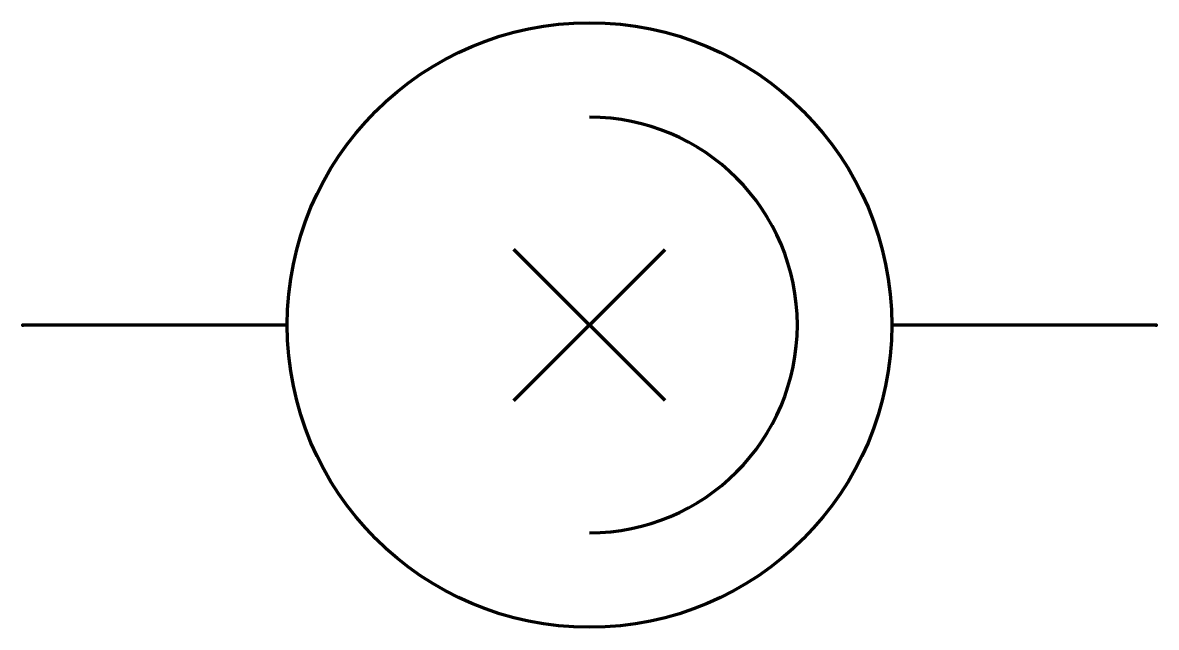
# Model space of a CAD drawing. Header units: millimetres. Extents: x 0 to 15, y -4 to 4.
import ezdxf

# ---------------------------------------------------------------- set-up
doc = ezdxf.new("R2010")
doc.units = ezdxf.units.MM
doc.layers.get('0').update_dxf_attribs({"linetype": 'CONTINUOUS', "lineweight": 0})

msp = doc.modelspace()

# ---------------------------------------------------------------- linework, layer by layer
at = {"color": 7, "linetype": 'CONTINUOUS', "lineweight": 70}
for p, q in [((8.5, -1), (6.5, 1)), ((6.5, -1), (8.5, 1)), ((3.5, 0), (0, 0)), ((15, 0), (11.5, 0))]:
    msp.add_line(p, q, dxfattribs=at)
msp.add_circle((7.5, 0), 4, dxfattribs=at)
msp.add_arc((7.5, 0), 2.75, 270, 90, dxfattribs=at)
for p in [(0, 0), (15, 0)]:
    msp.add_point(p, dxfattribs=at)

doc.saveas('drawing.dxf')
